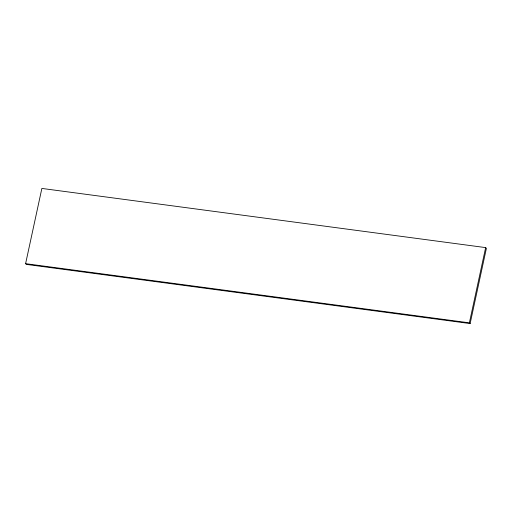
<?xml version="1.0" encoding="UTF-8"?>
<svg xmlns="http://www.w3.org/2000/svg" width="512" height="512" viewBox="0 0 512 512"><rect width="100%" height="100%" fill="white"/><g stroke="black" fill="none" stroke-linecap="round" stroke-linejoin="round"><path stroke-width="0.77" d="M25.6 263.667L41.869 188.429L485.651 247.603L486.4 248.333L470.131 323.571L26.349 264.397L25.6 263.667L469.382 322.842L470.131 323.571M469.382 322.842L485.651 247.603"/></g></svg>
